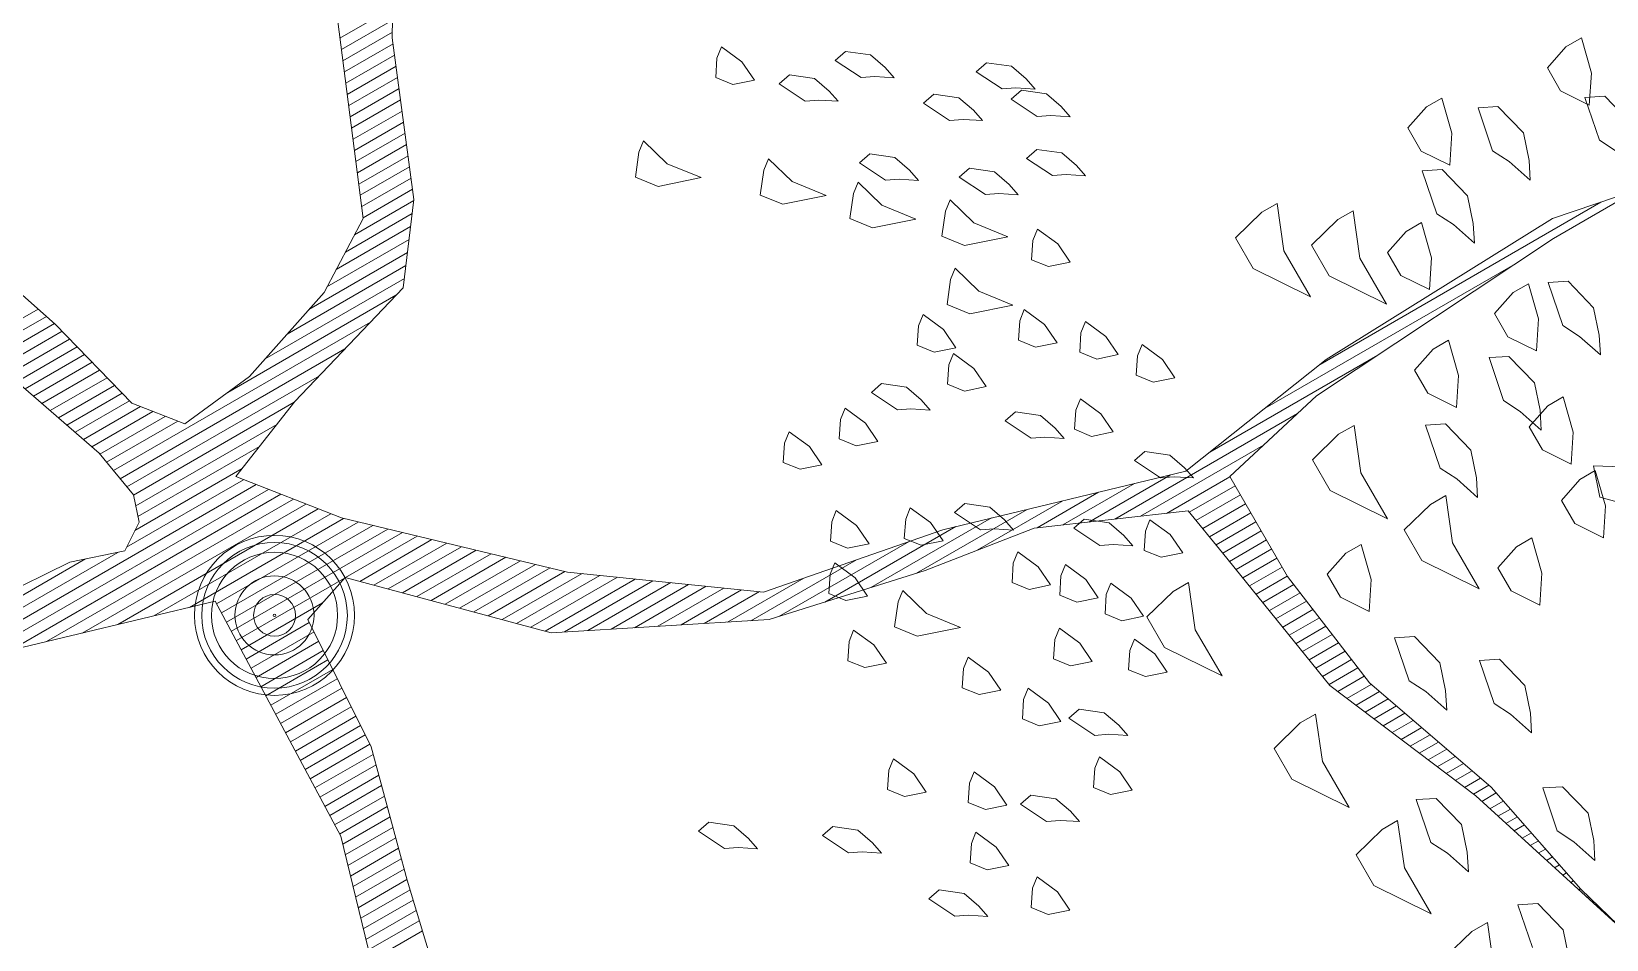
# Model space of a CAD drawing. Header units: metres. Extents: x 12093 to 20303, y 514 to 1412.
# Drawn here: x 19711.101 to 19713.261, y 704.492 to 705.738 of the extents above; entities that cross this region are included whole.
import ezdxf

# ---------------------------------------------------------------- set-up
doc = ezdxf.new("R2010")
doc.units = ezdxf.units.M
for name, color, linetype, lineweight in [('ARBOLES', 52, 'Continuous', 13), ('grass', 64, 'Continuous', 13), ('Layer2', 43, 'Continuous', 20), ('MANZANAS-ORIGINALES', 147, 'Continuous', 9)]:
    doc.layers.add(name, color=color, linetype=linetype, lineweight=lineweight)

# ---------------------------------------------------------------- blocks, each defined once
blk = doc.blocks.new('ghgfghgh')
at = {"layer": 'ARBOLES', "lineweight": 20}
for p, q in [((20001.7025, 664.534), (20001.7002, 664.3997)), ((20001.6752, 664.2434), (20001.6496, 664.4414)), ((20001.655, 664.3992), (20001.7006, 664.4255)), ((20001.6563, 664.3895), (20001.7005, 664.415)), ((20001.6575, 664.3798), (20001.7003, 664.4045)), ((20001.6588, 664.3701), (20001.7009, 664.3944)), ((20001.7002, 664.3997), (20001.7189, 664.2598)), ((20001.66, 664.3604), (20001.7022, 664.3847)), ((20001.6613, 664.3507), (20001.7035, 664.375)), ((20001.6626, 664.341), (20001.7048, 664.3654)), ((20001.6638, 664.3313), (20001.7061, 664.3557)), ((20001.6651, 664.3216), (20001.7074, 664.346)), ((20001.6663, 664.3119), (20001.7087, 664.3363)), ((20001.6676, 664.3022), (20001.71, 664.3267)), ((20001.6688, 664.2925), (20001.7113, 664.317)), ((20001.6701, 664.2828), (20001.7126, 664.3073)), ((20001.6714, 664.2731), (20001.7139, 664.2976)), ((20001.6726, 664.2634), (20001.7152, 664.2879)), ((20001.6739, 664.2537), (20001.7165, 664.2783)), ((20001.6751, 664.244), (20001.7178, 664.2686)), ((20002.7037, 664.2432), (20002.7778, 664.2683)), ((20002.7778, 664.2683), (20002.7047, 664.2261)), ((20001.6677, 664.2293), (20001.7188, 664.2588)), ((20001.7189, 664.2598), (20001.7097, 664.1835)), ((20002.5027, 664.1171), (20002.7456, 664.2574)), ((20001.6412, 664.1794), (20001.6752, 664.2434)), ((20001.6597, 664.2142), (20001.7175, 664.2476)), ((20002.5081, 664.1214), (20002.7037, 664.2432)), ((20001.6437, 664.1841), (20001.7148, 664.2252)), ((20001.6517, 664.1992), (20001.7161, 664.2364)), ((20002.7047, 664.2261), (20002.4996, 664.0899)), ((20001.6282, 664.1647), (20001.7134, 664.214)), ((20001.3545, 664.2001), (20001.409, 664.1517)), ((20001.6092, 664.1434), (20001.7121, 664.2028)), ((20002.4551, 664.0792), (20002.6732, 664.2051)), ((20001.5903, 664.122), (20001.7107, 664.1915)), ((20001.7097, 664.1835), (20001.6159, 664.085)), ((20001.4466, 664.0405), (20001.287, 664.1788)), ((20001.5579, 664.0929), (20001.7034, 664.1769)), ((20001.5768, 664.1068), (20001.6412, 664.1794)), ((20001.3393, 664.1335), (20001.394, 664.165)), ((20001.3465, 664.1272), (20001.4011, 664.1587)), ((20001.3537, 664.121), (20001.4082, 664.1524)), ((20001.3609, 664.1147), (20001.4147, 664.1458)), ((20001.409, 664.1517), (20001.475, 664.0835)), ((20001.459, 664.0254), (20001.6814, 664.1538)), ((20001.3682, 664.1085), (20001.4212, 664.1391)), ((20001.3754, 664.1022), (20001.4277, 664.1324)), ((20001.4648, 664.0183), (20001.6593, 664.1306)), ((20001.3826, 664.0959), (20001.4341, 664.1257)), ((20001.3898, 664.0897), (20001.4406, 664.119)), ((20002.3866, 664.0247), (20002.5081, 664.1214)), ((20002.4075, 664.0413), (20002.5526, 664.1251)), ((20001.397, 664.0834), (20001.4471, 664.1123)), ((20001.4043, 664.0772), (20001.4536, 664.1056)), ((20001.4707, 664.0113), (20001.6372, 664.1074)), ((20001.5208, 664.0656), (20001.5768, 664.1068)), ((20001.4115, 664.0709), (20001.46, 664.0989)), ((20001.4187, 664.0647), (20001.4665, 664.0922)), ((20002.4996, 664.0899), (20002.4247, 664.0201)), ((20001.4259, 664.0584), (20001.473, 664.0856)), ((20001.4331, 664.0521), (20001.4824, 664.0806)), ((20001.4404, 664.0459), (20001.4932, 664.0764)), ((20001.475, 664.0835), (20001.5208, 664.0656)), ((20001.4763, 664.0041), (20001.6154, 664.0844)), ((20001.6159, 664.085), (20001.5648, 664.0201)), ((20002.3251, 663.9833), (20002.4832, 664.0746)), ((20001.4474, 664.0395), (20001.5039, 664.0722)), ((20001.4532, 664.0325), (20001.5147, 664.068)), ((20001.4783, 663.9948), (20001.6004, 664.0653)), ((20001.4802, 663.9855), (20001.5853, 664.0462)), ((20002.3474, 663.9858), (20002.4538, 664.0472)), ((20001.4763, 664.0044), (20001.4466, 664.0405)), ((20001.4777, 663.9736), (20001.5703, 664.0271)), ((20001.5648, 664.0201), (20001.6564, 663.9843)), ((20002.1764, 663.9742), (20002.3866, 664.0247)), ((20002.3027, 663.9808), (20002.373, 664.0214)), ((20002.3698, 663.9883), (20002.4247, 664.02)), ((20002.4247, 664.0201), (20002.4746, 663.9336)), ((20001.1504, 663.7638), (20001.5824, 664.0132)), ((20001.3394, 663.8625), (20001.5931, 664.009)), ((20001.4705, 663.959), (20001.5716, 664.0174)), ((20002.2579, 663.9758), (20002.3112, 664.0066)), ((20002.2803, 663.9783), (20002.3421, 664.014)), ((20002.3896, 663.9893), (20002.4293, 664.0122)), ((20001.3703, 663.8699), (20001.6039, 664.0048)), ((20001.4012, 663.8774), (20001.6147, 664.0006)), ((20001.4321, 663.8848), (20001.6254, 663.9964)), ((20001.463, 663.8922), (20001.6362, 663.9922)), ((20001.4812, 663.9806), (20001.4763, 664.0044)), ((20002.1538, 663.9366), (20002.2494, 663.9917)), ((20002.2062, 663.9564), (20002.2803, 663.9992)), ((20002.3954, 663.9822), (20002.4338, 664.0044)), ((20002.4012, 663.9751), (20002.4383, 663.9965)), ((20001.4689, 663.9558), (20001.4812, 663.9806)), ((20001.4939, 663.8996), (20001.647, 663.9879)), ((20001.5248, 663.907), (20001.658, 663.9839)), ((20001.5483, 663.9102), (20001.6708, 663.9808)), ((20001.5526, 663.9022), (20001.6835, 663.9778)), ((20001.6564, 663.9843), (20001.8518, 663.9375)), ((20002.1141, 663.9241), (20002.2185, 663.9843)), ((20002.3886, 663.9904), (20002.2554, 663.9755)), ((20002.4183, 663.9543), (20002.3886, 663.9904)), ((20002.407, 663.9681), (20002.4428, 663.9887)), ((20002.4128, 663.961), (20002.4473, 663.9809)), ((20001.5569, 663.8942), (20001.6963, 663.9747)), ((20001.5611, 663.8863), (20001.7091, 663.9717)), ((20001.6598, 663.9328), (20001.7218, 663.9686)), ((20001.6721, 663.9295), (20001.7346, 663.9656)), ((20002.0214, 663.9202), (20002.1764, 663.9742)), ((20002.0347, 663.8991), (20002.1474, 663.9641)), ((20002.0744, 663.9116), (20002.1876, 663.9769)), ((20002.2554, 663.9755), (20002.1613, 663.9389)), ((20002.4187, 663.9539), (20002.4518, 663.9731)), ((20002.4244, 663.9468), (20002.4563, 663.9653)), ((20001.2006, 663.8032), (20001.4628, 663.9546)), ((20001.4213, 663.9461), (20001.4689, 663.9558)), ((20001.6844, 663.9262), (20001.7474, 663.9625)), ((20001.6968, 663.9229), (20001.7601, 663.9595)), ((20001.7091, 663.9196), (20001.7729, 663.9564)), ((20001.7214, 663.9163), (20001.7857, 663.9533)), ((20002.5112, 663.8395), (20002.4183, 663.9543)), ((20002.4302, 663.9397), (20002.4609, 663.9575)), ((20001.2508, 663.8426), (20001.4348, 663.9489)), ((20001.3177, 663.8952), (20001.4213, 663.9461)), ((20001.7338, 663.913), (20001.7984, 663.9503)), ((20001.7461, 663.9097), (20001.8112, 663.9472)), ((20001.7584, 663.9063), (20001.824, 663.9442)), ((20001.7708, 663.903), (20001.8367, 663.9411)), ((20001.7831, 663.8997), (20001.8495, 663.9381)), ((20001.8518, 663.9375), (20002.0214, 663.9202)), ((20002.0104, 663.8955), (20002.1018, 663.9482)), ((20002.1613, 663.9389), (20002.0262, 663.8964)), ((20002.4359, 663.9326), (20002.4654, 663.9496)), ((20002.4416, 663.9255), (20002.4699, 663.9418)), ((20001.5654, 663.8783), (20001.659, 663.9323)), ((20001.6594, 663.9329), (20001.6272, 663.8965)), ((20001.8377, 663.8851), (20001.6594, 663.9329)), ((20001.7954, 663.8964), (20001.8644, 663.9362)), ((20001.8078, 663.8931), (20001.8797, 663.9347)), ((20001.8201, 663.8898), (20001.8951, 663.9331)), ((20001.8324, 663.8865), (20001.9104, 663.9315)), ((20001.8492, 663.8858), (20001.9257, 663.93)), ((20001.8694, 663.887), (20001.9411, 663.9284)), ((20001.8895, 663.8882), (20001.9564, 663.9268)), ((20001.9097, 663.8894), (20001.9718, 663.9253)), ((20001.9298, 663.8906), (20001.9871, 663.9237)), ((20001.9903, 663.8942), (20002.0563, 663.9324)), ((20002.4474, 663.9184), (20002.4744, 663.934)), ((20002.4531, 663.9113), (20002.4799, 663.9267)), ((20002.4746, 663.9336), (20002.5455, 663.8416)), ((20001.5472, 663.9124), (20001.3369, 663.8619)), ((20001.6557, 663.7091), (20001.5472, 663.9124)), ((20001.5696, 663.8703), (20001.64, 663.911)), ((20001.95, 663.8918), (20002.0024, 663.9221)), ((20001.9701, 663.893), (20002.0178, 663.9206)), ((20002.4589, 663.9042), (20002.4855, 663.9195)), ((20002.4646, 663.8971), (20002.491, 663.9123)), ((20001.6272, 663.8965), (20001.682, 663.7863)), ((20002.0262, 663.8964), (20001.8377, 663.8851)), ((20002.4704, 663.89), (20002.4966, 663.9051)), ((20002.4761, 663.8829), (20002.5021, 663.8979)), ((20001.5739, 663.8623), (20001.6285, 663.8939)), ((20001.5781, 663.8544), (20001.6326, 663.8858)), ((20002.4819, 663.8758), (20002.5077, 663.8907)), ((20002.4876, 663.8687), (20002.5132, 663.8834)), ((20001.5824, 663.8464), (20001.6366, 663.8777)), ((20001.5866, 663.8384), (20001.6406, 663.8696)), ((20002.4934, 663.8616), (20002.5188, 663.8762)), ((20002.4991, 663.8545), (20002.5244, 663.869)), ((20001.5909, 663.8305), (20001.6446, 663.8615)), ((20002.5049, 663.8473), (20002.5299, 663.8618)), ((20001.5951, 663.8225), (20001.6487, 663.8534)), ((20001.5994, 663.8145), (20001.6527, 663.8453)), ((20002.5106, 663.8402), (20002.5355, 663.8546)), ((20002.5182, 663.8342), (20002.541, 663.8474)), ((20002.5455, 663.8416), (20002.6506, 663.7516)), ((20001.6036, 663.8066), (20001.6567, 663.8372)), ((20001.6079, 663.7986), (20001.6607, 663.8291)), ((20002.6373, 663.7439), (20002.5112, 663.8395)), ((20002.526, 663.8283), (20002.5469, 663.8403)), ((20002.5338, 663.8224), (20002.5542, 663.8341)), ((20002.5416, 663.8164), (20002.5615, 663.8279)), ((20001.6121, 663.7906), (20001.6648, 663.821)), ((20002.5495, 663.8105), (20002.5687, 663.8217)), ((20002.5573, 663.8046), (20002.576, 663.8154)), ((20001.6164, 663.7827), (20001.6688, 663.8129)), ((20001.6207, 663.7747), (20001.6728, 663.8048)), ((20002.5651, 663.7987), (20002.5833, 663.8092)), ((20002.5729, 663.7928), (20002.5906, 663.803)), ((20001.6249, 663.7667), (20001.6768, 663.7967)), ((20001.6292, 663.7587), (20001.6809, 663.7886)), ((20002.5807, 663.7869), (20002.5978, 663.7968)), ((20002.5885, 663.7809), (20002.6051, 663.7905)), ((20001.6334, 663.7508), (20001.6837, 663.7798)), ((20001.682, 663.7863), (20001.713, 663.6712)), ((20002.5963, 663.775), (20002.6124, 663.7843)), ((20002.6041, 663.7691), (20002.6197, 663.7781)), ((20001.6377, 663.7428), (20001.6862, 663.7708)), ((20001.6419, 663.7348), (20001.6886, 663.7618)), ((20002.6119, 663.7632), (20002.6269, 663.7719)), ((20002.6197, 663.7573), (20002.6342, 663.7656)), ((20001.6462, 663.7269), (20001.691, 663.7528)), ((20002.6275, 663.7513), (20002.6415, 663.7594)), ((20002.6353, 663.7454), (20002.6488, 663.7532)), ((20002.6425, 663.7392), (20002.6551, 663.7465)), ((20002.6506, 663.7516), (20002.7282, 663.6634)), ((20001.6504, 663.7189), (20001.6935, 663.7437)), ((20001.6547, 663.7109), (20001.6959, 663.7347)), ((20002.7683, 663.6245), (20002.6373, 663.7439)), ((20002.6495, 663.7328), (20002.6612, 663.7395)), ((20002.6565, 663.7264), (20002.6673, 663.7326)), ((20001.6574, 663.7021), (20001.6983, 663.7257)), ((20002.6635, 663.72), (20002.6734, 663.7257)), ((20002.6705, 663.7136), (20002.6795, 663.7188)), ((20001.7333, 663.3904), (20001.6557, 663.7091)), ((20001.6596, 663.6929), (20001.7008, 663.7167)), ((20001.6618, 663.6838), (20001.7032, 663.7077)), ((20002.6775, 663.7073), (20002.6855, 663.7119)), ((20001.6641, 663.6746), (20001.7056, 663.6986)), ((20002.6845, 663.7009), (20002.6916, 663.705)), ((20002.6915, 663.6945), (20002.6977, 663.698)), ((20001.6663, 663.6655), (20001.708, 663.6896)), ((20001.6685, 663.6564), (20001.7105, 663.6806)), ((20002.6985, 663.6881), (20002.7038, 663.6911)), ((20002.7055, 663.6817), (20002.7098, 663.6842)), ((20001.6707, 663.6472), (20001.7129, 663.6716)), ((20001.713, 663.6712), (20001.7517, 663.5428)), ((20002.7126, 663.6753), (20002.7159, 663.6773)), ((20001.673, 663.6381), (20001.7156, 663.6627)), ((20001.6752, 663.6289), (20001.7182, 663.6538)), ((20002.7266, 663.6626), (20002.7281, 663.6635)), ((20002.7282, 663.6634), (20002.7683, 663.6245)), ((20002.7336, 663.6562), (20002.7348, 663.6569)), ((20001.6774, 663.6198), (20001.7209, 663.6449)), ((20001.6796, 663.6107), (20001.7236, 663.636)), ((20001.6819, 663.6015), (20001.7263, 663.6272))]:
    blk.add_line(p, q, dxfattribs=at)
for radius in [0.0692, 0.063, 0.0546, 0.0342, 0.0181, 0.00112]:
    blk.add_circle((20001.5984, 663.9001), radius, dxfattribs=at)
at = {"layer": 'grass'}
for p, q in [((20001.9851, 664.3917), (20001.9811, 664.3819)), ((20002.0027, 664.3787), (20001.9851, 664.3917)), ((20002.0833, 664.3801), (20002.0922, 664.3879)), ((20002.0922, 664.3879), (20002.1138, 664.3848)), ((20002.7154, 664.3918), (20002.6993, 664.3736)), ((20002.7287, 664.3995), (20002.7154, 664.3918)), ((20002.7374, 664.3691), (20002.7287, 664.3995)), ((20001.9811, 664.3819), (20001.98, 664.3652)), ((20002.0134, 664.3629), (20002.0027, 664.3787)), ((20002.1058, 664.3652), (20002.0833, 664.3801)), ((20002.1138, 664.3848), (20002.1265, 664.3739)), ((20002.1265, 664.3739), (20002.1343, 664.365)), ((20002.2052, 664.3703), (20002.2141, 664.3781)), ((20002.2141, 664.3781), (20002.2357, 664.375)), ((20002.2357, 664.375), (20002.2484, 664.3641)), ((20002.6993, 664.3736), (20002.7108, 664.3537)), ((20001.98, 664.3652), (20001.9947, 664.3591)), ((20001.9947, 664.3591), (20002.0134, 664.3629)), ((20002.035, 664.3598), (20002.0439, 664.3676)), ((20002.0575, 664.3449), (20002.035, 664.3598)), ((20002.0439, 664.3676), (20002.0655, 664.3645)), ((20002.0655, 664.3645), (20002.0782, 664.3536)), ((20002.1176, 664.3661), (20002.1058, 664.3652)), ((20002.1343, 664.365), (20002.1176, 664.3661)), ((20002.2277, 664.3554), (20002.2052, 664.3703)), ((20002.2484, 664.3641), (20002.2562, 664.3552)), ((20002.7356, 664.3414), (20002.7374, 664.3691)), ((20002.0693, 664.3458), (20002.0575, 664.3449)), ((20002.086, 664.3447), (20002.0693, 664.3458)), ((20002.0782, 664.3536), (20002.086, 664.3447)), ((20002.1597, 664.3431), (20002.1687, 664.3509)), ((20002.1687, 664.3509), (20002.1903, 664.3478)), ((20002.1903, 664.3478), (20002.203, 664.3369)), ((20002.2395, 664.3563), (20002.2277, 664.3554)), ((20002.2355, 664.3465), (20002.2444, 664.3543)), ((20002.258, 664.3316), (20002.2355, 664.3465)), ((20002.2562, 664.3552), (20002.2395, 664.3563)), ((20002.2444, 664.3543), (20002.266, 664.3512)), ((20002.266, 664.3512), (20002.2787, 664.3403)), ((20002.608, 664.3475), (20002.5947, 664.3399)), ((20002.6167, 664.3171), (20002.608, 664.3475)), ((20002.7108, 664.3537), (20002.7356, 664.3414)), ((20002.7318, 664.3481), (20002.7489, 664.3491)), ((20002.7443, 664.311), (20002.7318, 664.3481)), ((20002.7489, 664.3491), (20002.7709, 664.3263)), ((20002.1822, 664.3282), (20002.1597, 664.3431)), ((20002.203, 664.3369), (20002.2108, 664.328)), ((20002.2698, 664.3325), (20002.258, 664.3316)), ((20002.2865, 664.3314), (20002.2698, 664.3325)), ((20002.2787, 664.3403), (20002.2865, 664.3314)), ((20002.5947, 664.3399), (20002.5786, 664.3217)), ((20002.6394, 664.3391), (20002.6566, 664.3401)), ((20002.652, 664.302), (20002.6394, 664.3391)), ((20002.6566, 664.3401), (20002.6786, 664.3174)), ((20002.1941, 664.3291), (20002.1822, 664.3282)), ((20002.2108, 664.328), (20002.1941, 664.3291)), ((20002.5786, 664.3217), (20002.5901, 664.3017)), ((20001.9176, 664.3106), (20001.9136, 664.3008)), ((20001.9381, 664.2907), (20001.9176, 664.3106)), ((20002.6149, 664.2895), (20002.6167, 664.3171)), ((20002.6786, 664.3174), (20002.6835, 664.2936)), ((20002.7587, 664.3015), (20002.7443, 664.311)), ((20001.9136, 664.3008), (20001.9105, 664.2792)), ((20002.0257, 664.295), (20002.0217, 664.2852)), ((20002.0462, 664.2752), (20002.0257, 664.295)), ((20002.1043, 664.2915), (20002.1132, 664.2993)), ((20002.1268, 664.2765), (20002.1043, 664.2915)), ((20002.1132, 664.2993), (20002.1348, 664.2961)), ((20002.1348, 664.2961), (20002.1475, 664.2852)), ((20002.2489, 664.2953), (20002.2578, 664.3031)), ((20002.2714, 664.2804), (20002.2489, 664.2953)), ((20002.2578, 664.3031), (20002.2794, 664.3)), ((20002.2794, 664.3), (20002.2921, 664.2891)), ((20002.5901, 664.3017), (20002.6149, 664.2895)), ((20002.6663, 664.2926), (20002.652, 664.302)), ((20002.6845, 664.2764), (20002.6663, 664.2926)), ((20002.6835, 664.2936), (20002.6845, 664.2764)), ((20001.9105, 664.2792), (20001.9301, 664.2711)), ((20001.9301, 664.2711), (20001.9675, 664.2787)), ((20001.9675, 664.2787), (20001.9381, 664.2907)), ((20002.0217, 664.2852), (20002.0185, 664.2636)), ((20002.1386, 664.2774), (20002.1268, 664.2765)), ((20002.1553, 664.2763), (20002.1386, 664.2774)), ((20002.1475, 664.2852), (20002.1553, 664.2763)), ((20002.1907, 664.279), (20002.1996, 664.2868)), ((20002.2132, 664.2641), (20002.1907, 664.279)), ((20002.1996, 664.2868), (20002.2212, 664.2837)), ((20002.2212, 664.2837), (20002.2339, 664.2728)), ((20002.2832, 664.2813), (20002.2714, 664.2804)), ((20002.2999, 664.2801), (20002.2832, 664.2813)), ((20002.2921, 664.2891), (20002.2999, 664.2801)), ((20002.5911, 664.2846), (20002.6083, 664.2856)), ((20002.6037, 664.2475), (20002.5911, 664.2846)), ((20002.6083, 664.2856), (20002.6303, 664.2629)), ((20002.0756, 664.2632), (20002.0462, 664.2752)), ((20002.0992, 664.2649), (20002.0961, 664.2433)), ((20002.1032, 664.2747), (20002.0992, 664.2649)), ((20002.1237, 664.2549), (20002.1032, 664.2747)), ((20002.225, 664.265), (20002.2132, 664.2641)), ((20002.2417, 664.2639), (20002.225, 664.265)), ((20002.2339, 664.2728), (20002.2417, 664.2639)), ((20002.0185, 664.2636), (20002.0381, 664.2556)), ((20002.0381, 664.2556), (20002.0756, 664.2632)), ((20002.1531, 664.2429), (20002.1237, 664.2549)), ((20002.1827, 664.2594), (20002.1787, 664.2496)), ((20002.2032, 664.2396), (20002.1827, 664.2594)), ((20002.4655, 664.2564), (20002.4523, 664.2487)), ((20002.4714, 664.2155), (20002.4655, 664.2564)), ((20002.5313, 664.2501), (20002.518, 664.2424)), ((20002.5372, 664.2091), (20002.5313, 664.2501)), ((20002.6303, 664.2629), (20002.6351, 664.2391)), ((20002.0961, 664.2433), (20002.1157, 664.2353)), ((20002.1157, 664.2353), (20002.1531, 664.2429)), ((20002.1787, 664.2496), (20002.1756, 664.228)), ((20002.2326, 664.2276), (20002.2032, 664.2396)), ((20002.4523, 664.2487), (20002.4295, 664.2267)), ((20002.518, 664.2424), (20002.4952, 664.2204)), ((20002.5904, 664.2398), (20002.5771, 664.2322)), ((20002.5991, 664.2094), (20002.5904, 664.2398)), ((20002.618, 664.2381), (20002.6037, 664.2475)), ((20002.6362, 664.2219), (20002.618, 664.2381)), ((20002.6351, 664.2391), (20002.6362, 664.2219)), ((20002.1756, 664.228), (20002.1952, 664.22)), ((20002.1952, 664.22), (20002.2326, 664.2276)), ((20002.2542, 664.2244), (20002.2531, 664.2077)), ((20002.2582, 664.2342), (20002.2542, 664.2244)), ((20002.2758, 664.2213), (20002.2582, 664.2342)), ((20002.4295, 664.2267), (20002.4448, 664.2001)), ((20002.5771, 664.2322), (20002.561, 664.214)), ((20002.2865, 664.2055), (20002.2758, 664.2213)), ((20002.4945, 664.1756), (20002.4714, 664.2155)), ((20002.4952, 664.2204), (20002.5106, 664.1938)), ((20002.561, 664.214), (20002.5725, 664.194)), ((20002.5973, 664.1818), (20002.5991, 664.2094)), ((20002.1872, 664.2004), (20002.1832, 664.1906)), ((20002.2077, 664.1806), (20002.1872, 664.2004)), ((20002.2531, 664.2077), (20002.2678, 664.2017)), ((20002.2678, 664.2017), (20002.2865, 664.2055)), ((20002.4448, 664.2001), (20002.4945, 664.1756)), ((20002.5602, 664.1692), (20002.5372, 664.2091)), ((20002.1832, 664.1906), (20002.1801, 664.169)), ((20002.5106, 664.1938), (20002.5602, 664.1692)), ((20002.5725, 664.194), (20002.5973, 664.1818)), ((20002.683, 664.1869), (20002.6697, 664.1792)), ((20002.6917, 664.1565), (20002.683, 664.1869)), ((20002.7001, 664.188), (20002.7173, 664.189)), ((20002.7127, 664.1509), (20002.7001, 664.188)), ((20002.7173, 664.189), (20002.7393, 664.1662)), ((20002.1801, 664.169), (20002.1997, 664.1609)), ((20002.1997, 664.1609), (20002.2371, 664.1685)), ((20002.2371, 664.1685), (20002.2077, 664.1806)), ((20002.6697, 664.1792), (20002.6536, 664.1611)), ((20002.1593, 664.1603), (20002.1553, 664.1505)), ((20002.177, 664.1474), (20002.1593, 664.1603)), ((20002.2429, 664.1547), (20002.2418, 664.138)), ((20002.2469, 664.1645), (20002.2429, 664.1547)), ((20002.2645, 664.1516), (20002.2469, 664.1645)), ((20002.6536, 664.1611), (20002.6651, 664.1411)), ((20002.6899, 664.1289), (20002.6917, 664.1565)), ((20002.7393, 664.1662), (20002.7441, 664.1424)), ((20002.1553, 664.1505), (20002.1542, 664.1338)), ((20002.1876, 664.1315), (20002.177, 664.1474)), ((20002.2752, 664.1358), (20002.2645, 664.1516)), ((20002.2959, 664.1445), (20002.2948, 664.1278)), ((20002.2999, 664.1543), (20002.2959, 664.1445)), ((20002.3175, 664.1414), (20002.2999, 664.1543)), ((20002.3282, 664.1256), (20002.3175, 664.1414)), ((20002.6651, 664.1411), (20002.6899, 664.1289)), ((20002.727, 664.1414), (20002.7127, 664.1509)), ((20002.7452, 664.1253), (20002.727, 664.1414)), ((20002.7441, 664.1424), (20002.7452, 664.1253)), ((20002.1542, 664.1338), (20002.1689, 664.1277)), ((20002.1689, 664.1277), (20002.1876, 664.1315)), ((20002.2418, 664.138), (20002.2565, 664.132)), ((20002.2565, 664.132), (20002.2752, 664.1358)), ((20002.2948, 664.1278), (20002.3095, 664.1218)), ((20002.3489, 664.1343), (20002.3449, 664.1245)), ((20002.3665, 664.1213), (20002.3489, 664.1343)), ((20002.6004, 664.1304), (20002.5843, 664.1122)), ((20002.6137, 664.138), (20002.6004, 664.1304)), ((20002.6224, 664.1076), (20002.6137, 664.138)), ((20002.1816, 664.1168), (20002.1805, 664.1001)), ((20002.1856, 664.1266), (20002.1816, 664.1168)), ((20002.2032, 664.1137), (20002.1856, 664.1266)), ((20002.3095, 664.1218), (20002.3282, 664.1256)), ((20002.3449, 664.1245), (20002.3438, 664.1077)), ((20002.3772, 664.1055), (20002.3665, 664.1213)), ((20002.649, 664.123), (20002.6661, 664.124)), ((20002.6615, 664.0859), (20002.649, 664.123)), ((20002.6661, 664.124), (20002.6881, 664.1012)), ((20002.1146, 664.0928), (20002.1235, 664.1006)), ((20002.1235, 664.1006), (20002.1451, 664.0974)), ((20002.2139, 664.0979), (20002.2032, 664.1137)), ((20002.3438, 664.1077), (20002.3585, 664.1017)), ((20002.3585, 664.1017), (20002.3772, 664.1055)), ((20002.5843, 664.1122), (20002.5958, 664.0923)), ((20002.6206, 664.08), (20002.6224, 664.1076)), ((20002.6881, 664.1012), (20002.693, 664.0775)), ((20002.1371, 664.0778), (20002.1146, 664.0928)), ((20002.1451, 664.0974), (20002.1578, 664.0865)), ((20002.1805, 664.1001), (20002.1952, 664.0941)), ((20002.1952, 664.0941), (20002.2139, 664.0979)), ((20002.2955, 664.0875), (20002.2915, 664.0777)), ((20002.3131, 664.0745), (20002.2955, 664.0875)), ((20002.5958, 664.0923), (20002.6206, 664.08)), ((20002.7129, 664.089), (20002.6996, 664.0813)), ((20002.7216, 664.0585), (20002.7129, 664.089)), ((20002.0919, 664.0792), (20002.0879, 664.0694)), ((20002.1095, 664.0663), (20002.0919, 664.0792)), ((20002.1489, 664.0787), (20002.1371, 664.0778)), ((20002.1656, 664.0776), (20002.1489, 664.0787)), ((20002.1578, 664.0865), (20002.1656, 664.0776)), ((20002.2304, 664.0683), (20002.2393, 664.0761)), ((20002.2393, 664.0761), (20002.261, 664.073)), ((20002.261, 664.073), (20002.2737, 664.0621)), ((20002.2915, 664.0777), (20002.2904, 664.061)), ((20002.3238, 664.0587), (20002.3131, 664.0745)), ((20002.6759, 664.0764), (20002.6615, 664.0859)), ((20002.694, 664.0603), (20002.6759, 664.0764)), ((20002.6996, 664.0813), (20002.6835, 664.0631)), ((20002.693, 664.0775), (20002.694, 664.0603)), ((20002.0879, 664.0694), (20002.0868, 664.0527)), ((20002.1202, 664.0504), (20002.1095, 664.0663)), ((20002.2529, 664.0534), (20002.2304, 664.0683)), ((20002.2737, 664.0621), (20002.2814, 664.0532)), ((20002.2904, 664.061), (20002.3051, 664.0549)), ((20002.5321, 664.0644), (20002.5188, 664.0567)), ((20002.538, 664.0234), (20002.5321, 664.0644)), ((20002.594, 664.0646), (20002.6111, 664.0657)), ((20002.6066, 664.0275), (20002.594, 664.0646)), ((20002.6111, 664.0657), (20002.6332, 664.0429)), ((20002.6835, 664.0631), (20002.6951, 664.0432)), ((20002.0395, 664.0491), (20002.0384, 664.0324)), ((20002.0435, 664.0589), (20002.0395, 664.0491)), ((20002.0611, 664.046), (20002.0435, 664.0589)), ((20002.0718, 664.0302), (20002.0611, 664.046)), ((20002.0868, 664.0527), (20002.1015, 664.0466)), ((20002.1015, 664.0466), (20002.1202, 664.0504)), ((20002.2647, 664.0543), (20002.2529, 664.0534)), ((20002.2814, 664.0532), (20002.2647, 664.0543)), ((20002.3051, 664.0549), (20002.3238, 664.0587)), ((20002.5188, 664.0567), (20002.4961, 664.0347)), ((20002.7199, 664.0309), (20002.7216, 664.0585)), ((20002.0384, 664.0324), (20002.0531, 664.0264)), ((20002.3423, 664.034), (20002.3512, 664.0418)), ((20002.3648, 664.0191), (20002.3423, 664.034)), ((20002.3512, 664.0418), (20002.3728, 664.0387)), ((20002.3728, 664.0387), (20002.3855, 664.0278)), ((20002.4961, 664.0347), (20002.5114, 664.0081)), ((20002.6332, 664.0429), (20002.638, 664.0191)), ((20002.6951, 664.0432), (20002.7199, 664.0309)), ((20002.0531, 664.0264), (20002.0718, 664.0302)), ((20002.3766, 664.02), (20002.3648, 664.0191)), ((20002.3933, 664.0189), (20002.3766, 664.02)), ((20002.3855, 664.0278), (20002.3933, 664.0189)), ((20002.561, 663.9835), (20002.538, 664.0234)), ((20002.6209, 664.0181), (20002.6066, 664.0275)), ((20002.638, 664.0191), (20002.639, 664.002)), ((20002.7408, 664.0253), (20002.7275, 664.0176)), ((20002.7393, 664.0293), (20002.7448, 664.0022)), ((20002.8217, 664.0264), (20002.7393, 664.0293)), ((20002.7495, 663.9949), (20002.7408, 664.0253)), ((20002.5114, 664.0081), (20002.561, 663.9835)), ((20002.639, 664.002), (20002.6209, 664.0181)), ((20002.7275, 664.0176), (20002.7114, 663.9994)), ((20002.1483, 663.9932), (20002.1443, 663.9834)), ((20002.1659, 663.9803), (20002.1483, 663.9932)), ((20002.1866, 663.989), (20002.1955, 663.9968)), ((20002.1955, 663.9968), (20002.2171, 663.9937)), ((20002.2171, 663.9937), (20002.2298, 663.9828)), ((20002.5981, 663.9961), (20002.5754, 663.9741)), ((20002.6114, 664.0038), (20002.5981, 663.9961)), ((20002.6173, 663.9628), (20002.6114, 664.0038)), ((20002.7114, 663.9994), (20002.723, 663.9795)), ((20002.7448, 664.0022), (20002.7806, 663.9926)), ((20002.7478, 663.9672), (20002.7495, 663.9949)), ((20002.0803, 663.9809), (20002.0792, 663.9642)), ((20002.0843, 663.9907), (20002.0803, 663.9809)), ((20002.1019, 663.9778), (20002.0843, 663.9907)), ((20002.1126, 663.962), (20002.1019, 663.9778)), ((20002.1443, 663.9834), (20002.1431, 663.9667)), ((20002.1766, 663.9645), (20002.1659, 663.9803)), ((20002.2091, 663.9741), (20002.1866, 663.989)), ((20002.2298, 663.9828), (20002.2376, 663.9738)), ((20002.2897, 663.9754), (20002.2986, 663.9832)), ((20002.2986, 663.9832), (20002.3202, 663.9801)), ((20002.3202, 663.9801), (20002.3329, 663.9692)), ((20002.3556, 663.9828), (20002.3516, 663.973)), ((20002.3732, 663.9699), (20002.3556, 663.9828)), ((20002.723, 663.9795), (20002.7478, 663.9672)), ((20002.0792, 663.9642), (20002.0939, 663.9582)), ((20002.1431, 663.9667), (20002.1578, 663.9607)), ((20002.1578, 663.9607), (20002.1766, 663.9645)), ((20002.2209, 663.975), (20002.2091, 663.9741)), ((20002.2376, 663.9738), (20002.2209, 663.975)), ((20002.3122, 663.9605), (20002.2897, 663.9754)), ((20002.3329, 663.9692), (20002.3407, 663.9603)), ((20002.3516, 663.973), (20002.3505, 663.9563)), ((20002.3839, 663.9541), (20002.3732, 663.9699)), ((20002.5754, 663.9741), (20002.5907, 663.9475)), ((20002.6859, 663.967), (20002.6726, 663.9593)), ((20002.6946, 663.9365), (20002.6859, 663.967)), ((20002.0939, 663.9582), (20002.1126, 663.962)), ((20002.2414, 663.9551), (20002.2374, 663.9453)), ((20002.259, 663.9422), (20002.2414, 663.9551)), ((20002.324, 663.9614), (20002.3122, 663.9605)), ((20002.3407, 663.9603), (20002.324, 663.9614)), ((20002.3505, 663.9563), (20002.3652, 663.9503)), ((20002.3652, 663.9503), (20002.3839, 663.9541)), ((20002.525, 663.9539), (20002.5089, 663.9357)), ((20002.5383, 663.9615), (20002.525, 663.9539)), ((20002.547, 663.9311), (20002.5383, 663.9615)), ((20002.6404, 663.9229), (20002.6173, 663.9628)), ((20002.6726, 663.9593), (20002.6565, 663.9411)), ((20002.083, 663.9455), (20002.079, 663.9357)), ((20002.1006, 663.9326), (20002.083, 663.9455)), ((20002.2374, 663.9453), (20002.2363, 663.9286)), ((20002.2697, 663.9264), (20002.259, 663.9422)), ((20002.2826, 663.944), (20002.2786, 663.9342)), ((20002.3002, 663.9311), (20002.2826, 663.944)), ((20002.5907, 663.9475), (20002.6404, 663.9229)), ((20002.6565, 663.9411), (20002.668, 663.9212)), ((20002.079, 663.9357), (20002.0779, 663.919)), ((20002.1113, 663.9168), (20002.1006, 663.9326)), ((20002.2363, 663.9286), (20002.251, 663.9226)), ((20002.251, 663.9226), (20002.2697, 663.9264)), ((20002.2786, 663.9342), (20002.2775, 663.9175)), ((20002.3109, 663.9153), (20002.3002, 663.9311)), ((20002.3218, 663.928), (20002.3178, 663.9182)), ((20002.3394, 663.9151), (20002.3218, 663.928)), ((20002.3889, 663.9285), (20002.3756, 663.9208)), ((20002.3948, 663.8876), (20002.3889, 663.9285)), ((20002.5089, 663.9357), (20002.5204, 663.9157)), ((20002.5452, 663.9035), (20002.547, 663.9311)), ((20002.6928, 663.9089), (20002.6946, 663.9365)), ((20002.0779, 663.919), (20002.0926, 663.913)), ((20002.0926, 663.913), (20002.1113, 663.9168)), ((20002.1378, 663.9117), (20002.1347, 663.8901)), ((20002.1418, 663.9215), (20002.1378, 663.9117)), ((20002.1623, 663.9017), (20002.1418, 663.9215)), ((20002.2775, 663.9175), (20002.2922, 663.9115)), ((20002.2922, 663.9115), (20002.3109, 663.9153)), ((20002.3178, 663.9182), (20002.3167, 663.9015)), ((20002.3501, 663.8993), (20002.3394, 663.9151)), ((20002.3756, 663.9208), (20002.3529, 663.8988)), ((20002.5204, 663.9157), (20002.5452, 663.9035)), ((20002.668, 663.9212), (20002.6928, 663.9089)), ((20002.1917, 663.8896), (20002.1623, 663.9017)), ((20002.3167, 663.9015), (20002.3314, 663.8955)), ((20002.3314, 663.8955), (20002.3501, 663.8993)), ((20002.3529, 663.8988), (20002.3682, 663.8722)), ((20002.0993, 663.8874), (20002.0953, 663.8776)), ((20002.1169, 663.8745), (20002.0993, 663.8874)), ((20002.1347, 663.8901), (20002.1543, 663.882)), ((20002.1543, 663.882), (20002.1917, 663.8896)), ((20002.2773, 663.889), (20002.2733, 663.8792)), ((20002.2949, 663.8761), (20002.2773, 663.889)), ((20002.4179, 663.8477), (20002.3948, 663.8876)), ((20002.0953, 663.8776), (20002.0942, 663.8609)), ((20002.1276, 663.8587), (20002.1169, 663.8745)), ((20002.2733, 663.8792), (20002.2721, 663.8625)), ((20002.3056, 663.8603), (20002.2949, 663.8761)), ((20002.3381, 663.8698), (20002.337, 663.8531)), ((20002.3421, 663.8796), (20002.3381, 663.8698)), ((20002.3597, 663.8667), (20002.3421, 663.8796)), ((20002.3682, 663.8722), (20002.4179, 663.8477)), ((20002.5672, 663.8807), (20002.5844, 663.8817)), ((20002.5798, 663.8436), (20002.5672, 663.8807)), ((20002.5844, 663.8817), (20002.6064, 663.859)), ((20002.0942, 663.8609), (20002.1089, 663.8549)), ((20002.1089, 663.8549), (20002.1276, 663.8587)), ((20002.1984, 663.864), (20002.1944, 663.8542)), ((20002.216, 663.8511), (20002.1984, 663.864)), ((20002.2721, 663.8625), (20002.2868, 663.8565)), ((20002.2868, 663.8565), (20002.3056, 663.8603)), ((20002.3704, 663.8509), (20002.3597, 663.8667)), ((20002.6064, 663.859), (20002.6112, 663.8352)), ((20002.6406, 663.861), (20002.6578, 663.8621)), ((20002.6532, 663.824), (20002.6406, 663.861)), ((20002.6578, 663.8621), (20002.6798, 663.8393)), ((20002.1944, 663.8542), (20002.1933, 663.8375)), ((20002.2267, 663.8353), (20002.216, 663.8511)), ((20002.337, 663.8531), (20002.3517, 663.8471)), ((20002.3517, 663.8471), (20002.3704, 663.8509)), ((20002.5941, 663.8342), (20002.5798, 663.8436)), ((20002.1933, 663.8375), (20002.208, 663.8315)), ((20002.208, 663.8315), (20002.2267, 663.8353)), ((20002.2503, 663.8371), (20002.2463, 663.8273)), ((20002.2679, 663.8242), (20002.2503, 663.8371)), ((20002.6123, 663.8181), (20002.5941, 663.8342)), ((20002.6112, 663.8352), (20002.6123, 663.8181)), ((20002.6798, 663.8393), (20002.6846, 663.8155)), ((20002.2463, 663.8273), (20002.2452, 663.8106)), ((20002.2786, 663.8083), (20002.2679, 663.8242)), ((20002.2855, 663.8112), (20002.2944, 663.819)), ((20002.2944, 663.819), (20002.316, 663.8159)), ((20002.316, 663.8159), (20002.3287, 663.805)), ((20002.4989, 663.8147), (20002.4856, 663.807)), ((20002.5048, 663.7738), (20002.4989, 663.8147)), ((20002.6675, 663.8145), (20002.6532, 663.824)), ((20002.6857, 663.7984), (20002.6675, 663.8145)), ((20002.6846, 663.8155), (20002.6857, 663.7984)), ((20002.2452, 663.8106), (20002.2599, 663.8046)), ((20002.2599, 663.8046), (20002.2786, 663.8083)), ((20002.308, 663.7963), (20002.2855, 663.8112)), ((20002.3287, 663.805), (20002.3365, 663.7961)), ((20002.4856, 663.807), (20002.4629, 663.785)), ((20002.3198, 663.7972), (20002.308, 663.7963)), ((20002.3365, 663.7961), (20002.3198, 663.7972)), ((20002.1338, 663.776), (20002.1298, 663.7662)), ((20002.1514, 663.7631), (20002.1338, 663.776)), ((20002.3118, 663.7776), (20002.3078, 663.7678)), ((20002.3294, 663.7647), (20002.3118, 663.7776)), ((20002.4629, 663.785), (20002.4782, 663.7584)), ((20002.5279, 663.7339), (20002.5048, 663.7738)), ((20002.1298, 663.7662), (20002.1287, 663.7495)), ((20002.1621, 663.7473), (20002.1514, 663.7631)), ((20002.2036, 663.7647), (20002.1996, 663.7549)), ((20002.2212, 663.7518), (20002.2036, 663.7647)), ((20002.3078, 663.7678), (20002.3067, 663.7511)), ((20002.3401, 663.7489), (20002.3294, 663.7647)), ((20002.1287, 663.7495), (20002.1434, 663.7435)), ((20002.1434, 663.7435), (20002.1621, 663.7473)), ((20002.1996, 663.7549), (20002.1984, 663.7382)), ((20002.2319, 663.7359), (20002.2212, 663.7518)), ((20002.3067, 663.7511), (20002.3214, 663.7451)), ((20002.3214, 663.7451), (20002.3401, 663.7489)), ((20002.4782, 663.7584), (20002.5279, 663.7339)), ((20002.6954, 663.7508), (20002.7125, 663.7519)), ((20002.7079, 663.7137), (20002.6954, 663.7508)), ((20002.7125, 663.7519), (20002.7345, 663.7291)), ((20002.1984, 663.7382), (20002.2132, 663.7322)), ((20002.2132, 663.7322), (20002.2319, 663.7359)), ((20002.2437, 663.7368), (20002.2526, 663.7446)), ((20002.2662, 663.7219), (20002.2437, 663.7368)), ((20002.2526, 663.7446), (20002.2742, 663.7415)), ((20002.2742, 663.7415), (20002.2869, 663.7306)), ((20002.5859, 663.7408), (20002.6031, 663.7418)), ((20002.5985, 663.7037), (20002.5859, 663.7408)), ((20002.6031, 663.7418), (20002.6251, 663.7191)), ((20001.9652, 663.7134), (20001.9741, 663.7212)), ((20001.9741, 663.7212), (20001.9957, 663.7181)), ((20002.278, 663.7228), (20002.2662, 663.7219)), ((20002.2947, 663.7217), (20002.278, 663.7228)), ((20002.2869, 663.7306), (20002.2947, 663.7217)), ((20002.5698, 663.7226), (20002.5565, 663.715)), ((20002.5757, 663.6817), (20002.5698, 663.7226)), ((20002.6251, 663.7191), (20002.6299, 663.6953)), ((20002.7345, 663.7291), (20002.7394, 663.7053)), ((20001.9877, 663.6985), (20001.9652, 663.7134)), ((20001.9957, 663.7181), (20002.0084, 663.7071)), ((20002.0084, 663.7071), (20002.0162, 663.6982)), ((20002.0724, 663.7096), (20002.0813, 663.7174)), ((20002.0949, 663.6947), (20002.0724, 663.7096)), ((20002.0813, 663.7174), (20002.1029, 663.7143)), ((20002.1029, 663.7143), (20002.1156, 663.7034)), ((20002.2051, 663.7125), (20002.2011, 663.7027)), ((20002.2227, 663.6996), (20002.2051, 663.7125)), ((20002.5565, 663.715), (20002.5338, 663.693)), ((20002.7223, 663.7043), (20002.7079, 663.7137)), ((20002.7394, 663.7053), (20002.7404, 663.6882)), ((20001.9995, 663.6993), (20001.9877, 663.6985)), ((20002.0162, 663.6982), (20001.9995, 663.6993)), ((20002.1067, 663.6956), (20002.0949, 663.6947)), ((20002.1234, 663.6945), (20002.1067, 663.6956)), ((20002.1156, 663.7034), (20002.1234, 663.6945)), ((20002.2011, 663.7027), (20002.2, 663.686)), ((20002.2334, 663.6838), (20002.2227, 663.6996)), ((20002.5338, 663.693), (20002.5491, 663.6664)), ((20002.6128, 663.6943), (20002.5985, 663.7037)), ((20002.631, 663.6782), (20002.6128, 663.6943)), ((20002.6299, 663.6953), (20002.631, 663.6782)), ((20002.7404, 663.6882), (20002.7223, 663.7043)), ((20002.2, 663.686), (20002.2147, 663.68)), ((20002.2147, 663.68), (20002.2334, 663.6838)), ((20002.5988, 663.6418), (20002.5757, 663.6817)), ((20002.2579, 663.6738), (20002.2539, 663.664)), ((20002.2755, 663.6609), (20002.2579, 663.6738)), ((20002.5491, 663.6664), (20002.5988, 663.6418)), ((20002.7196, 663.669), (20002.722, 663.6704)), ((20002.1644, 663.6548), (20002.1733, 663.6626)), ((20002.1869, 663.6399), (20002.1644, 663.6548)), ((20002.1733, 663.6626), (20002.1949, 663.6595)), ((20002.1949, 663.6595), (20002.2076, 663.6486)), ((20002.2539, 663.664), (20002.2528, 663.6473)), ((20002.2862, 663.6451), (20002.2755, 663.6609)), ((20002.6739, 663.6498), (20002.6911, 663.6508)), ((20002.6911, 663.6508), (20002.7131, 663.6281)), ((20002.1987, 663.6408), (20002.1869, 663.6399)), ((20002.2154, 663.6397), (20002.1987, 663.6408)), ((20002.2076, 663.6486), (20002.2154, 663.6397)), ((20002.2528, 663.6473), (20002.2675, 663.6413)), ((20002.2675, 663.6413), (20002.2862, 663.6451)), ((20002.6865, 663.6127), (20002.6739, 663.6498)), ((20002.7406, 663.6498), (20002.7416, 663.6504)), ((20002.7476, 663.6434), (20002.7483, 663.6439)), ((20002.6341, 663.6267), (20002.6113, 663.6047)), ((20002.6474, 663.6344), (20002.6341, 663.6267)), ((20002.6533, 663.5935), (20002.6474, 663.6344)), ((20002.7131, 663.6281), (20002.718, 663.6043))]:
    blk.add_line(p, q, dxfattribs=at)

msp = doc.modelspace()

# ---------------------------------------------------------------- hatches: boundary and pattern name
at = {"layer": 'grass'}
h = msp.add_hatch(dxfattribs=at)
h.set_pattern_fill('AR-CONC', color=256, scale=0.002, style=0)
h.set_pattern_definition([(50, (19136.99335, 73.14804), (0.36436934, -0.03187817), [0.0381, -0.4191]), (355, (19136.99335, 73.14804), (-0.07048565, 0.38211329), [0.03048, -0.33528]), (100.451, (19137.0237, 73.1454), (0.293885, 0.35023338), [0.03238, -0.35618]), (46.1842, (19136.99335, 73.24964), (0.54215808, -0.08408466), [0.05715, -0.62865]), (96.6356, (19137.03853, 73.24264), (0.47480847, 0.4948511), [0.04857, -0.53427]), (351.184, (19136.99335, 73.24964), (0.4748092, 0.49485024), [0.04572, -0.50292]), (21, (19137.04415, 73.22424), (0.30322976, -0.20453104), [0.0381, -0.4191]), (326, (19137.04415, 73.22424), (0.12360406, 0.36837593), [0.03048, -0.33528]), (71.4514, (19137.06942, 73.2072), (0.42683298, 0.16384572), [0.03238, -0.35618]), (37.5, (19136.99335, 73.14804), (0.006177207, 0.169110078), [0, -0.331216, 0, -0.34036, 0, -0.33655]), (7.5, (19136.99335, 73.14804), (0.133639325, 0.20036115), [0, -0.194056, 0, -0.323596, 0, -0.12827]), (327.5, (19136.88007, 73.14804), (0.27118119, -0.011457488), [0, -0.127, 0, -0.39624, 0, -0.52578]), (317.5, (19136.82927, 73.14804), (0.29625836, 0.05085298), [0, -0.1651, 0, -0.263144, 0, -0.37338])])
h.paths.add_polyline_path([(19713.7846, 705.7479), (19713.3914, 705.7912), (19713.4026, 705.6973), (19713.4372, 705.6373), (19713.4719, 705.5773), (19713.4996, 705.5293), (19713.4964, 705.4795), (19713.5139, 705.3936), (19713.5158, 705.3627), (19713.5006, 705.3059), (19713.5574, 705.2907), (19713.5781, 705.2547), (19713.5768, 705.174), (19713.5533, 705.0484), (19713.5224, 705.0465), (19713.4568, 705.1047), (19713.3742, 705.137), (19713.2436, 705.1415), (19713.245, 705.1346), (19713.246, 705.1352), (19713.2568, 705.0974), (19713.2875, 705.0892), (19713.3125, 705.1174), (19713.3336, 705.1296), (19713.3474, 705.0813), (19713.346, 705.059), (19713.3608, 705.0493), (19713.4213, 704.9722), (19713.4592, 704.9621), (19713.4712, 704.969), (19713.4901, 704.9639), (19713.533, 704.9727), (19713.5639, 704.9746), (19713.5761, 704.9713)])

# ---------------------------------------------------------------- linework, layer by layer
at = {"layer": 'Layer2'}
for radius, start, end in [(5.5636, 33.3513, 78.0007), (5.4636, 33.3368, 77.9972)]:
    msp.add_arc((19710.9463, 702.0188), radius, start, end, dxfattribs=at)
at = {"layer": 'MANZANAS-ORIGINALES'}
for centre, radius, start, end in [((19642.9403, 405.9341), 304.279, 76.754672, 83.883439), ((19642.9585, 406.0744), 303.9876, 76.751542, 83.884028)]:
    msp.add_arc(centre, radius, start, end, dxfattribs=at)

# ---------------------------------------------------------------- block references
at = {"layer": 'Defpoints', "lineweight": 20, "xscale": 1.586003757394792, "yscale": 1.586003757394792, "zscale": 1.586003757394792}
msp.add_blockref('ghgfghgh', (-12011.1761, -348.0114), dxfattribs=at)

doc.saveas('drawing.dxf')
